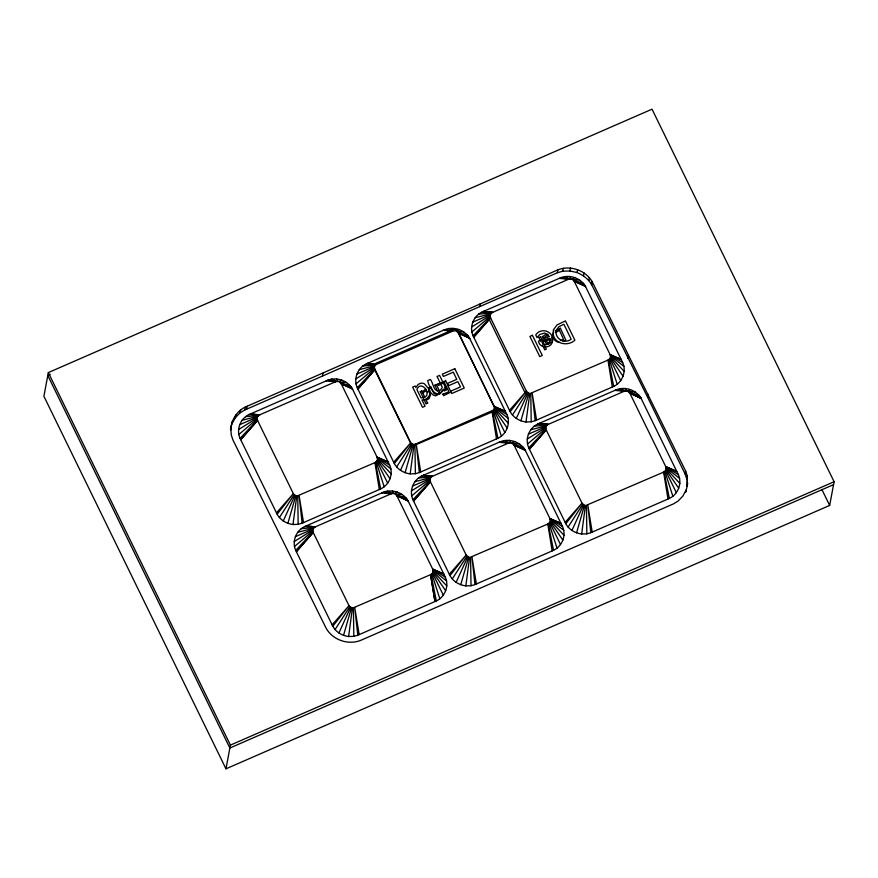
<?xml version="1.0" encoding="UTF-8"?>
<svg xmlns="http://www.w3.org/2000/svg" width="878" height="878" viewBox="0 0 878 878"><rect width="100%" height="100%" fill="white"/><g stroke="black" fill="none" stroke-linecap="round" stroke-linejoin="round"><path stroke-width="1.32" d="M292.978 524.506L298.18 524.342L302.142 523.189L380.69 488.925C389.36 484.963 393.684 473.813 389.656 465.11L352.352 388.789C347.545 380.492 336.483 376.728 327.582 380.273L249.045 414.548C240.374 418.51 236.039 429.66 240.067 438.363L277.141 514.201C280.269 520.05 286.48 523.716 292.978 524.506L296.731 496.202L375.378 462.443L377.386 460.357L377.244 457.493L341.07 383.477L338.853 381.513L335.868 381.601L259.208 415.053L257.199 417.138L257.342 420.002L293.526 494.018L296.731 496.202M348.621 636.517L353.834 636.363L357.796 635.211L436.333 600.936C445.003 596.974 449.338 585.824 445.311 577.131L408.007 500.8C403.2 492.503 392.137 488.75 383.236 492.295L304.688 526.559C296.018 530.521 291.694 541.671 295.721 550.374L332.795 626.223C335.923 632.072 342.135 635.727 348.621 636.517L352.385 608.224L431.032 574.464L433.041 572.368L432.898 569.515L396.713 495.488L394.507 493.535L391.522 493.623L314.862 527.063L312.853 529.16L312.996 532.013L349.17 606.039L352.385 608.224M410.18 473.879L415.382 473.725L419.344 472.573L497.892 438.298C506.551 434.336 510.886 423.185 506.858 414.482L469.554 338.162C464.747 329.865 453.685 326.111 444.784 329.645L366.236 363.92C357.576 367.882 353.241 379.033 357.269 387.736L394.343 463.573C397.471 469.434 403.682 473.088 410.18 473.879L413.933 445.574L492.58 411.815L494.588 409.73L494.446 406.865L458.261 332.85L456.055 330.885L453.07 330.984L376.41 364.425L374.401 366.51L374.544 369.375L410.717 443.401L413.933 445.574M465.823 585.889L471.025 585.736L474.987 584.583L553.535 550.308C562.205 546.346 566.529 535.207 562.502 526.504L525.209 450.173C520.391 441.875 509.328 438.122 500.438 441.667L421.89 475.931C413.22 479.904 408.896 491.043 412.923 499.747L449.986 575.595C453.125 581.445 459.326 585.099 465.823 585.889L469.576 557.596L548.223 523.837L550.232 521.751L550.089 518.887L513.915 444.861L511.698 442.907L508.713 442.995L432.064 476.447L430.055 478.532L430.198 481.385L466.372 555.412L469.576 557.596M526.01 421.989L531.212 421.824L535.174 420.672L613.722 386.408C622.381 382.446 626.716 371.295 622.689 362.592L585.385 286.272C580.577 277.975 569.515 274.21 560.614 277.755L482.066 312.03C473.407 315.992 469.071 327.143 473.099 335.835L510.173 411.683C513.301 417.533 519.513 421.199 526.01 421.989L529.763 393.684L608.41 359.925L610.419 357.84L610.276 354.975L574.091 280.96L571.885 278.995L568.9 279.083L492.24 312.535L490.231 314.62L490.374 317.485L526.548 391.5L529.763 393.684M581.653 534L586.855 533.846L590.817 532.694L669.365 498.419C678.035 494.457 682.36 483.306 678.332 474.603L641.039 398.283C636.221 389.986 625.158 386.232 616.268 389.777L537.72 424.041C529.05 428.003 524.726 439.154 528.754 447.857L565.816 523.694C568.955 529.555 575.156 533.209 581.653 534L585.406 505.706L664.053 471.936L666.062 469.851L665.919 466.986L629.745 392.971L627.529 391.006L624.554 391.105L547.894 424.546L545.886 426.631L546.028 429.496L582.202 503.522L585.406 505.706M48.334 372.579L43.9 396.274L225.975 768.821L829.666 505.421L834.1 481.726L652.025 109.179L48.334 372.579L230.409 745.115L225.975 768.821M230.508 429.803C231.419 420.342 236.522 411.123 245.379 407.03L557.87 269.842C570.261 264.936 585.659 270.237 592.266 281.849L685.641 471.036L687.375 476.249L687.178 486.116L687.375 476.249M230.585 429.649L232.407 421.089M231.858 424.008L235.183 417.895L235.721 414.965M235.183 417.895L240.045 412.825L240.594 409.905M240.045 412.825L244.83 409.96L245.379 407.03M246.663 409.159L247.212 406.229M244.83 409.96L322.435 376.091L322.983 373.172M427.707 402.804L426.093 403.946L420.277 391.368M426.521 389.591A3.194 3.051 10.6 0 0 425.018 389.547L422.131 392.082L421.791 390.71M424.667 397.24L420.979 397.91L416.896 389.547C420.551 379.691 432.185 393.234 424.667 397.24L422.823 392.817M427.608 403.287L425.863 399.04M438.66 392.718C436.476 399.83 428.804 392.762 429.232 387.911L429.331 387.417M436.673 393.706A2.853 2.733 10.6 0 1 435.609 394.222L433.776 393.278L430.846 386.759M437.431 390.886L434.884 384.992M438.561 393.201L439.033 394.167L440.547 393.509L436.399 384.334M444.597 382.413L438.605 385.475L438.034 383.62M451.182 391.928L443.599 395.682L443.017 393.827M451.094 392.411L445.53 380.35M444.411 388.164L446.704 386.715M442.929 394.321L448.834 391.742L447.374 388.087M322.435 376.091L479.673 306.641L480.222 303.722M540.661 341.388L538.971 337.273M542.428 345.01L544.799 349.85L546.314 349.192L540.486 336.603M549.387 336.636C546.731 332.784 543.208 340.719 542.385 336.867L542.472 336.384M549.112 344.055L546.149 343.572L544.097 340.115M479.673 306.641L557.321 272.762L557.87 269.842M549.968 342.233L547.389 342.596L546.116 340.598M557.321 272.762L562.732 271.192L563.281 268.273M562.732 271.192L569.976 270.973L570.524 268.053M560.493 340.576L563.588 339.413L559.319 329.996M563.094 341.235L565.827 340.038L560.263 327.977M686.826 479.168L685.092 473.955L647.58 397.207L591.717 284.768C588.48 279.061 583.058 275.023 577.055 272.553L577.603 269.634M583.497 275.835L584.046 272.915M588.798 280.532L589.347 277.613M591.333 284.176L591.882 281.256M591.717 284.768L592.266 281.849M627.715 358.4L628.253 355.48M647.58 397.207L648.129 394.288M685.092 473.955L685.641 471.036M685.817 491.899L686.19 489.957L682.865 496.07L678.003 501.14L673.217 504.005L360.617 640.402C348.083 645.363 332.411 639.886 326.001 627.968L232.955 440.01L231.221 434.797L230.87 427.849M685.894 491.746L687.726 483.196M287.885 523.365L295.732 495.982M343.528 635.387L351.387 607.993M405.076 472.737L412.934 445.355M460.731 584.759L468.589 557.376M520.906 420.847L528.765 393.465M576.561 532.858L584.419 505.476M428.804 396.274L427.388 397.921M551.977 342.014L552.471 339.347L551.823 337.317M553.623 332.444C551.252 336.439 554.611 342.365 559.297 342.244M283.254 521.005L294.832 495.521M400.445 470.378L412.023 444.894M338.897 633.027L350.476 607.532M516.275 418.488L527.854 393.004M456.099 582.399L467.678 556.915M571.929 530.499L583.508 505.015M422.735 393.311L425.139 391.149A1.833 1.756 10.6 0 1 426.62 391.423L427.487 392.257M279.391 517.592L294.075 494.852M396.593 466.964L411.277 444.224M335.045 629.603L349.729 606.863M512.423 415.074L527.107 392.334M452.236 578.975L466.92 556.246M568.066 527.085L582.751 504.345M277.141 514.201L293.384 493.59L276.493 512.873M394.343 463.573L410.575 442.962L393.684 462.245M332.795 626.223L349.027 605.6L332.136 624.884M510.173 411.683L526.405 391.061L509.514 410.355M449.986 575.595L466.229 554.973L449.338 574.267M565.816 523.694L582.059 503.083L565.169 522.366M257.55 420.419L240.726 439.691L257.605 420.386M374.752 369.792L357.917 389.064L374.807 369.759M430.396 481.813L413.571 501.075L430.45 481.781M240.067 438.363L257.342 420.002M357.269 387.736L374.544 369.375M473.099 335.835L490.374 317.485M295.721 550.374L312.996 532.013M412.923 499.747L430.198 481.385M528.754 447.857L546.028 429.496M542.385 336.867L545.106 334.792L548.113 334.288M555.576 332.553L559.22 330.49M550.769 343.298L551.461 342.716M238.805 434.544L257.034 419.069M355.996 383.916L374.237 368.442M471.826 332.027L490.067 316.552M294.448 546.555L312.689 531.08M411.65 495.938L429.88 480.453M527.48 444.038L545.71 428.563M238.553 429.551L256.991 418.093M355.755 378.923L374.182 367.465M471.585 327.033L490.012 315.575M294.196 541.572L312.634 530.103M411.398 490.945L429.836 479.476M527.228 439.044L545.666 427.586M555.105 330.907L560.175 328.471M341.268 383.895L352.352 388.789L340.51 382.643L350.344 385.881L352.594 389.272M469.489 338.195L457.712 332.016L467.535 335.253L469.785 338.645M574.3 281.377L585.385 286.272L573.543 280.126L583.365 283.364L585.615 286.744M396.922 495.905L408.007 500.8L396.165 494.654L405.987 497.892L408.237 501.283M525.143 450.216L513.367 444.038L523.189 447.275L525.439 450.655M640.973 398.316L629.197 392.137L639.019 395.374L641.269 398.766M338.853 381.513L341.849 380.108M457.054 330.413L459.04 329.48M571.885 278.995L574.87 277.58M394.507 493.535L397.493 492.119M511.698 442.907L514.695 441.491M627.529 391.006L630.525 389.602M50.298 374.401L47.785 375.499L229.871 748.034L833.551 484.645M538.883 337.756L540.398 337.097M420.189 391.851L421.703 391.193M429.232 387.911L430.747 387.242M434.797 385.486L436.3 384.816M437.935 384.114L445.431 380.843M544.009 340.609L548.991 338.425M546.028 341.081L549.595 339.523M441.777 390.973L447.275 388.57M230.409 745.115L834.1 481.726M472.682 322.171L490.231 314.62M239.65 424.689L257.199 417.138M356.852 374.061L374.401 366.51M528.336 434.182L545.886 426.631M412.506 486.083L430.055 478.532M295.304 536.71L312.853 529.16M475.075 317.77L490.703 313.764M359.245 369.66L374.862 365.654M242.043 420.288L257.671 416.282M530.718 429.781L546.346 425.775M414.888 481.682L430.516 477.665M297.686 532.309L313.314 528.293M478.576 314.126L491.384 313.051M362.746 366.016L374.269 365.05M245.544 416.644L258.351 415.568M534.219 426.148L547.038 425.062M418.389 478.038L431.208 476.952M301.198 528.666L314.006 527.579M482.066 312.03L492.24 312.535M366.236 363.92L375.136 364.359M537.72 424.041L547.894 424.546M249.045 414.548L259.208 415.053M421.89 475.931L432.064 476.447M304.688 526.559L314.862 527.063M572.785 279.456L579.513 279.939M456.955 331.346L463.683 331.84M628.439 391.467L635.156 391.961M339.764 381.974L346.481 382.468M512.609 443.368L519.326 443.851M395.407 493.996L402.135 494.479M559.242 278.359L568.461 279.281M443.412 330.249L451.314 331.039M614.885 390.37L624.115 391.292M326.21 380.876L335.44 381.798M548.322 424.359L539.103 423.437L548.344 424.414M499.055 442.271L508.285 443.181M381.864 492.898L391.083 493.809M560.614 277.755L568.9 279.083M444.784 329.645L451.885 330.786M616.268 389.777L624.554 391.105M327.582 380.273L335.868 381.601M500.438 441.667L508.713 442.995M383.236 492.295L391.522 493.623M569.976 270.973L577.055 272.553M564.576 276.603L569.866 278.809M620.23 388.625L625.52 390.82M448.746 328.493L452.982 330.26M504.4 440.515L509.69 442.71M331.544 379.12L336.845 381.326M387.198 491.142L392.488 493.337M610.012 354.591L621.152 359.453L610.067 354.558M665.667 466.602L676.806 471.464L665.722 466.569M494.182 406.481L505.322 411.343L494.237 406.448M432.634 569.12L443.774 573.982L432.689 569.087M629.954 393.388L641.039 398.283L629.745 392.971M458.47 333.267L469.554 338.162L458.261 332.85M514.124 445.278L525.209 450.173L513.915 444.861M574.091 280.96L585.385 286.272M341.07 383.477L352.352 388.789M396.713 495.488L408.007 500.8M610.276 354.975L622.689 362.592M665.919 466.986L678.332 474.603M494.446 406.865L506.858 414.482M550.089 518.887L562.502 526.504M377.244 457.493L389.656 465.11M432.898 569.515L445.311 577.131M610.583 355.908L623.951 366.411M666.237 467.93L679.605 478.422M494.753 407.809L508.121 418.301M550.407 519.82L563.775 530.312M377.551 458.426L390.929 468.929M433.205 570.448L446.573 580.94M610.627 356.885L624.203 371.394M666.281 468.907L679.857 483.416M494.797 408.775L508.373 423.295M550.451 520.797L564.027 535.306M377.606 459.403L391.182 473.922M433.249 571.424L446.825 585.933M428.629 391.006L430.483 394.946L429.002 398.744A4.522 4.324 10.6 0 1 425.775 399.534M610.419 357.84L623.106 376.256M666.062 469.851L678.749 488.278M494.588 409.73L507.275 428.157M550.232 521.751L562.919 540.168M377.386 460.357L390.073 478.784M433.041 572.368L445.728 590.795M665.601 470.718L676.367 492.679M609.947 358.696L620.713 380.657M549.771 522.608L560.537 544.569M494.116 410.597L504.883 432.558M432.569 573.235L443.335 595.196M376.925 461.213L387.692 483.185M821.852 489.441L829.666 505.421M444.509 382.907L446.606 387.198M625.432 388.46L626.541 390.787M569.778 276.449L570.887 278.776M509.602 440.35L510.711 442.677M392.4 490.978L393.509 493.304M336.757 378.967L337.854 381.293M664.92 471.431L672.866 496.322M609.266 359.409L617.212 384.301M549.09 523.321L557.036 548.212M493.436 411.299L501.382 436.201M431.888 573.949L439.834 598.84M376.234 461.927L384.18 486.818M550.78 339.007L551.033 340.071M664.053 471.936L669.365 498.419M608.41 359.925L613.722 386.408M548.223 523.837L553.535 550.308M492.58 411.815L497.892 438.298M431.032 574.464L436.333 600.936M375.378 462.443L380.69 488.925M663.625 472.134L667.993 499.022M607.971 360.112L612.339 387M592.2 532.09L587.799 505.146L590.817 532.694M536.546 420.068L532.189 393.179L535.174 420.672M547.795 524.023L552.163 550.912M492.141 412.012L496.509 438.901M476.37 583.98L471.969 557.036L474.987 584.583M420.716 471.969L416.359 445.08L419.344 472.573M430.593 574.651L434.961 601.54L430.571 574.596M374.95 462.629L379.307 489.529M359.168 634.607L354.767 607.664L357.796 635.211M303.525 522.597L299.124 495.653L302.142 523.189M586.427 505.673L586.855 533.846M530.784 393.651L531.212 421.824M470.597 557.563L471.025 585.736M414.954 445.552L415.382 473.725M353.395 608.191L353.834 636.363M297.752 496.169L298.18 524.342M525.472 393.366A3.907 3.731 10.6 0 1 524.912 392.532L488.739 318.505A3.907 3.731 10.6 0 1 489.057 314.785M556.224 330.435C554.534 338.82 564.62 344.45 571.15 339.171L563.863 324.256L558.858 326.77L556.224 330.435M550.188 340.258C550.517 344.867 543.262 346.656 541.825 341.948L549.771 338.48L550.188 340.258M553.524 329.689C550.429 342.266 566.376 348.006 574.892 340.214L565.443 320.887L556.981 324.959L553.524 329.689M429.869 393.86L429.122 396.582L427.366 398.612A7.551 7.222 10.6 0 1 421.967 399.929L425.04 406.218L422.516 407.315L412.638 387.121L415.173 386.013L415.898 387.494L418.191 384.377L420.705 383.258A5.334 5.103 10.6 0 1 424.447 383.829L428.727 388.756L429.869 393.86M552.624 340.631C552.086 348.654 539.86 349.115 538.455 341.147L548.86 336.614L547.433 334.518L544.645 333.047L539.805 334.463L537.051 337.58L535.745 334.913C540.892 327.055 553.59 331.05 552.624 340.631M443.335 389.371C437.859 400.917 428.508 387.297 427.751 380.525L430.286 379.417C433.238 382.358 433.139 390.897 438.396 391.061A4.774 4.566 10.6 0 0 440.986 389.426L442.325 387.308L437.035 376.475L439.56 375.367L446.65 389.876L444.125 390.973L443.335 389.371M490.582 317.902L473.747 337.174L490.637 317.869M313.205 532.441L296.369 551.702L313.259 532.408M546.226 429.913L529.401 449.185L546.281 429.88M416.051 443.785L415.645 444.027A3.907 3.731 10.6 0 1 410.454 442.161L373.962 367.202A3.907 3.731 10.6 0 1 376.135 363.185L452.796 329.744A3.907 3.731 10.6 0 1 457.998 331.61L494.534 407.546A3.907 3.731 10.6 0 1 492.306 410.586L416.084 443.84M454.804 368.716L442.292 374.182L443.412 376.464L453.267 372.162L456.769 379.34L447.593 383.357L448.702 385.64L457.888 381.634L460.478 386.924L450.623 391.226L451.742 393.509L464.253 388.054L454.804 368.716M532.419 335.297L529.895 336.395L539.772 356.6L542.297 355.491L532.419 335.297M492.679 312.349L483.449 311.427L492.69 312.403M375.521 364.107L367.619 363.316L375.543 364.15M259.647 414.866L250.417 413.944L259.668 414.921M432.492 476.249L423.273 475.338L432.514 476.304M315.29 526.877L306.071 525.966L315.312 526.932M560.976 523.365L549.837 518.492L560.976 523.365M388.12 461.971L376.98 457.109L388.12 461.971"/></g></svg>
